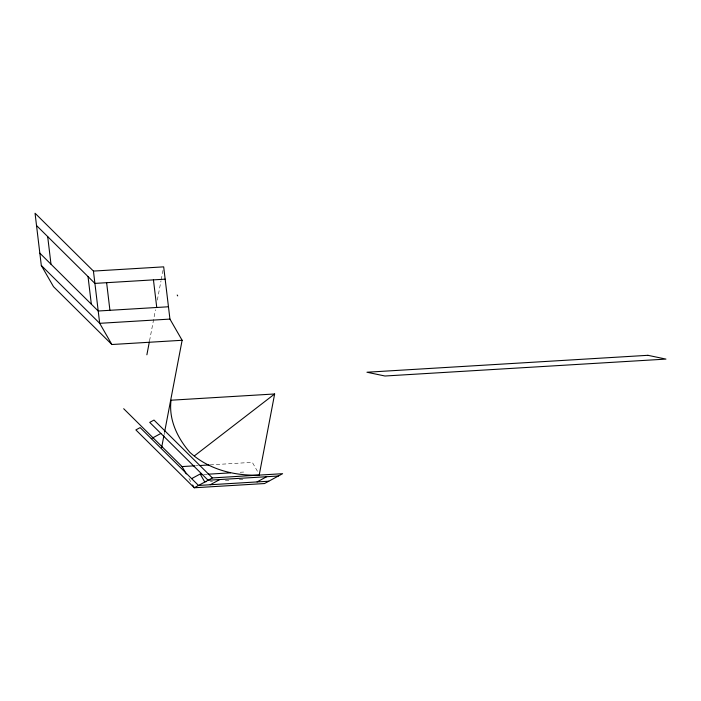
<?xml version="1.0" encoding="UTF-8"?>
<svg xmlns="http://www.w3.org/2000/svg" width="701" height="701" viewBox="0 0 701 701"><rect width="100%" height="100%" fill="white"/><g stroke="black" fill="none" stroke-linecap="round" stroke-linejoin="round"><path stroke-width="0.53" stroke-dasharray="3.5 2.63" d="M149.541 340.861L155.482 309.754M157.331 300.107L161.02 280.794M161.221 279.725L163.061 270.069M164.078 434.778L164.691 431.553M196.114 465.727L198.278 465.595M210.169 464.886L252.316 462.345L258.669 473.403M203.763 474.454L206.979 474.262M240.171 472.264L244.456 472.01M210.361 481.368L212.508 481.245M225.38 480.465L229.674 480.211M239.339 479.624L244.5 479.318M188.955 478.555L191.61 483.164"/><path stroke-width="1.05" d="M274.643 393.971L259.204 475.103C234.178 475.953 208.714 469.565 189.883 452.355C177.467 438.099 168.52 419.496 171.053 400.21L274.643 393.971L194.606 455.711M146.877 354.802L149.339 341.93M161.616 447.659L163.868 435.847M164.691 431.553L182.129 340.283L169.94 319.095L163.684 266.853L93.435 271.085L35.05 213.227L41.306 265.469L53.495 286.665L111.88 344.515L182.129 340.283M151.302 438.651L160.879 433.446M191.645 478.634L201.222 473.429M192.67 485.004L194.256 487.773L264.505 483.541L282.617 473.692L212.377 477.924L194.256 487.773L135.871 429.915L140.139 427.592L198.523 485.451L268.772 481.219M210.239 484.742L219.807 479.537M257.065 481.929L266.643 476.724M165.156 279.164L94.907 283.397L36.522 225.538M168.459 306.775L98.219 311.007L39.834 253.157M169.94 319.095L99.691 323.319L41.306 265.469M123.683 408.718L182.067 466.577L195.036 465.797M199.356 465.534L209.082 464.947M202.694 474.524L200.547 474.656L204.613 481.718L206.48 481.605M208.048 474.2L230.533 472.851M278.35 476.014L208.101 480.246L149.716 422.388L153.992 420.074L212.377 477.924M177.195 295.025L177.703 295.901M111.88 344.515L99.691 323.319L93.435 271.085M182.067 466.577L186.308 473.946M153.449 279.874L156.752 307.485M106.622 282.687L109.926 310.306M88.028 276.58L91.34 304.19M47.686 236.596L50.989 264.207M647.926 355.311L366.947 372.231L384.972 376.008L665.95 359.096L647.926 355.311"/></g></svg>
